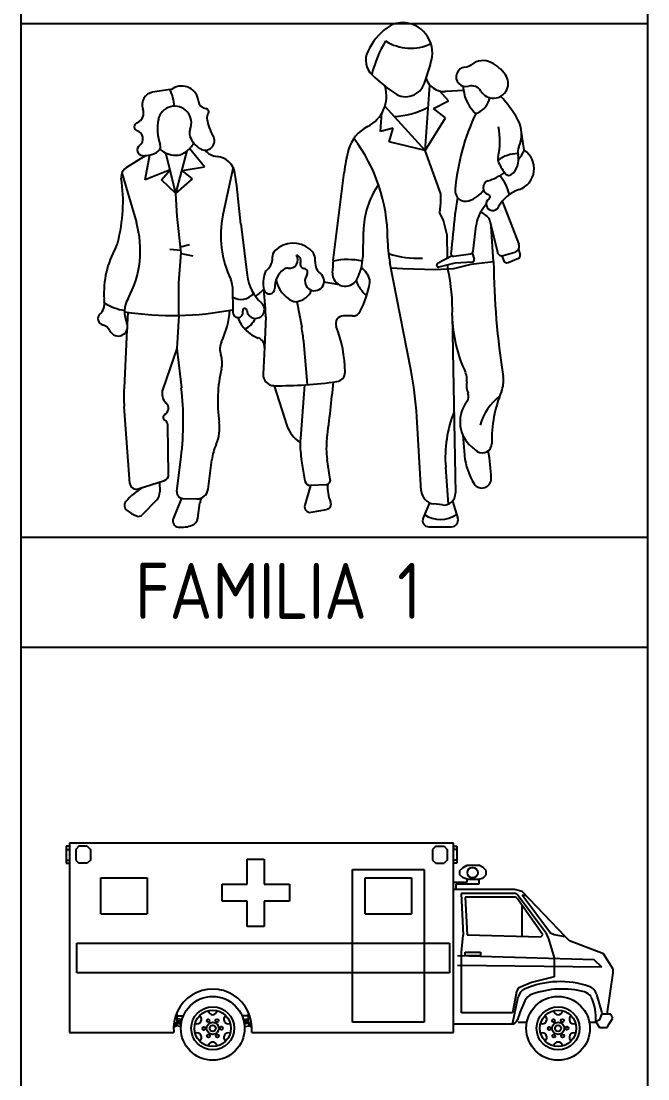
# Model space of a CAD drawing. Header units: millimetres. Extents: x 2198.5 to 2287.8, y 1208.8 to 1298.1.
# Drawn here: x 2198.46 to 2201.82, y 1282.17 to 1287.84 of the extents above; entities that cross this region are included whole.
import ezdxf

# ---------------------------------------------------------------- set-up
doc = ezdxf.new("R2010")
doc.units = ezdxf.units.MM
doc.layers.add('2', color=7, linetype='Continuous')
doc.styles.add('ARCHQUICK', font='ARCHQUIK.SHX')

# ---------------------------------------------------------------- blocks, each defined once
blk = doc.blocks.new('FAMILIA 1')
for p, q in [((20.08, 67.17), (19.26, 64.56)), ((-17.08, 63.62), (-19.58, 63.24)), ((19.38, 54.91), (20.07, 64.25)), ((24.85, 63.49), (22.29, 63.34)), ((20.57, 60.91), (22.7, 62.02)), ((22.7, 62.02), (21.47, 63.41)), ((19.38, 54.91), (13.62, 61.24)), ((22.3, 59.59), (20.57, 60.91)), ((13.01, 57.64), (13.2, 60.3)), ((19.38, 54.91), (22.3, 59.59)), ((14.83, 58.11), (13.01, 57.64)), ((14.24, 56.16), (14.83, 58.11)), ((33.56, 54.96), (33.12, 57.87)), ((19.38, 54.91), (14.24, 56.16)), ((-16.24, 48.8), (-17.71, 54.57)), ((-16.24, 48.8), (-14.64, 54.86)), ((-12.18, 52.57), (-14.29, 55.21)), ((21.64, 48.72), (19.38, 54.91)), ((-20.54, 54.19), (-23.33, 52.5)), ((-20.64, 50.71), (-19.96, 54.28)), ((-23.97, 51.74), (-21.9, 44.64)), ((-17.09, 52.14), (-20.64, 50.71)), ((-18.3, 50.73), (-17.09, 52.14)), ((-15.38, 52.05), (-12.18, 52.57)), ((-13.88, 50.89), (-15.38, 52.05)), ((-8.09, 52.55), (-9.53, 45.71)), ((6.25, 39.22), (7.79, 51.76)), ((-16.24, 48.8), (-18.3, 50.73)), ((-16.24, 48.8), (-13.88, 50.89)), ((-16.05, 45.47), (-16.24, 48.8)), ((21.64, 47.48), (21.64, 48.72)), ((21.5, 46.01), (21.64, 47.48)), ((23.99, 48.23), (23.67, 46.02)), ((28.11, 47.26), (27.61, 46.58)), ((30.41, 47.68), (32.77, 41.54)), ((-15.49, 40.32), (-16.05, 45.47)), ((22.01, 44.91), (21.5, 46.01)), ((27.34, 46.17), (28.26, 45.48)), ((-6.93, 44.06), (-6.07, 37.1)), ((22.51, 42.84), (22.01, 44.91)), ((26.24, 40.55), (26.68, 44.22)), ((28.65, 44.89), (29.7, 40.4)), ((29.16, 39), (28.83, 44.08)), ((10.54, 43.35), (10.46, 39.66)), ((22.58, 39.52), (22.51, 42.84)), ((-17.12, 40.84), (-15.53, 40.67)), ((-15.58, 41.18), (-14.3, 41.5)), ((32.74, 40.84), (32.97, 39.99)), ((-15.83, 36.04), (-15.49, 40.32)), ((-15.5, 40.19), (-13.82, 39.85)), ((23.23, 39.85), (21.16, 38.79)), ((23.46, 39.81), (25.86, 40.16)), ((26.11, 40.28), (26.39, 39.39)), ((30.34, 39.87), (30.65, 39.15)), ((30.55, 39.9), (32.22, 40.4)), ((31.25, 38.9), (32.74, 39.53)), ((17.33, 23.65), (14.34, 38.92)), ((16.21, 38.03), (14.5, 38.09)), ((20.83, 37.85), (16.21, 38.03)), ((23.41, 38.03), (20.83, 37.85)), ((23.63, 38.83), (21.36, 38.27)), ((22.62, 37.97), (22.6, 38.58)), ((25.89, 38.64), (23.41, 38.03)), ((26.11, 38.98), (23.69, 38.84)), ((29.16, 39), (25.89, 38.64)), ((-15.83, 31.37), (-15.83, 36.04)), ((-8.17, 35.5), (-8.11, 31.78)), ((-3.45, 32.34), (-3.69, 35.12)), ((1.03, 33.33), (1.73, 29.68)), ((-23.12, 31.82), (-23.21, 30.06)), ((-15.83, 31.37), (-16.13, 26.64)), ((-3.42, 31.19), (-3.58, 26.79)), ((9, 31.28), (7.69, 31.29)), ((23.25, 31.36), (23.72, 5.97)), ((-23.25, 29.31), (-23.67, 21)), ((2.57, 21.47), (2.02, 27.63)), ((-16.13, 26.64), (-18.14, 20.84)), ((-16.13, 26.64), (-15.47, 21.02)), ((-3.58, 26.76), (-3.78, 22.96)), ((-2.19, 21.32), (-0.38, 15.63)), ((2.15, 21.44), (1.56, 13.79)), ((-22.83, 7.37), (-23.64, 18.36)), ((18.82, 6.32), (18.19, 16.89)), ((-17.29, 8.61), (-17.4, 15.66)), ((24.78, 14.24), (25, 11.41)), ((-16.12, 6.22), (-15.51, 11.19)), ((-11.65, 6.55), (-11.12, 10.72)), ((2.21, 7.7), (1.69, 10.82)), ((5.82, 7.94), (5.38, 10.8)), ((22.73, 4.42), (22.32, 9.69)), ((-21.63, 6.57), (-17.88, 7.78)), ((-18.62, 7.54), (-18.56, 6.16)), ((3, 7.06), (2.18, 4.24)), ((5.21, 7.18), (3, 7.06)), ((-18.99, 5.02), (-21.06, 2.87)), ((-15.47, 5.25), (-16.63, 2.31)), ((-15.25, 5.21), (-13.26, 5.16)), ((-13.12, 2.41), (-12.81, 4.6)), ((20, 4.61), (19.08, 2.43)), ((23.28, 4.81), (24.05, 2.35)), ((3.1, 3.24), (5.3, 3.65)), ((21.85, 4.28), (20.59, 4.44)), ((19.93, 1.16), (23.17, 1.16))]:
    blk.add_line(p, q)
for centre, radius, start, end in [((16.16, 69.44), 3.75, 83.9544, 126.5371), ((16.1, 68.87), 4.32, 339.264, 83.9544), ((19.18, 65.36), 8.82, 126.5371, 155.1373), ((29.71, 61.19), 18.54, 149.5484, 165.6181), ((17.31, 76.19), 6.66, 237.4286, 295.8101), ((13.82, 67.84), 2.92, 155.1373, 226.2364), ((23, 66.26), 3.07, 159.264, 162.664), ((25.2, 65.44), 1.39, 95.9683, 286.085), ((24.86, 68.74), 1.93, 275.9683, 307.5822), ((27.64, 65.13), 2.63, 64.0607, 127.5822), ((26.35, 62.48), 5.57, 35.9154, 64.0607), ((8.24, 62.01), 5.16, 45.8635, 46.2364), ((28.98, 83.4), 24.64, 225.8635, 235.4985), ((22.13, 66.1), 2.76, 197.2958, 273.4443), ((29.15, 64.51), 2.11, 211.1228, 35.9154), ((-21.76, 61.14), 5.26, 1.1815, 28.1285), ((-17.23, 64.6), 0.982, 278.801, 302.2204), ((-15.42, 61.72), 2.41, 5.4529, 122.2204), ((8.96, 62.72), 4.89, 296.53, 16.7161), ((16.61, 65.39), 2.78, 235.4985, 342.664), ((30.63, 64.44), 5.85, 183.13, 223.4096), ((26.02, 62.62), 1.55, 31.1228, 106.085), ((-19.31, 61.49), 1.77, 98.801, 200.3344), ((25.7, 63.04), 2.99, 294.2221, 348.9235), ((18.14, 51.19), 16.62, 29.2779, 43.6646), ((-22.45, 60.33), 1.58, 292.8544, 20.3344), ((-16.43, 58.86), 2.39, 337.6107, 167.9253), ((-11.86, 62.06), 1.16, 185.4529, 264.0382), ((-12.03, 60.44), 0.471, 324.8041, 84.0383), ((14.3, 71.99), 12.22, 272.9694, 296.9199), ((-12.5, 58.02), 6.4, 167.9253, 200.5895), ((-10.82, 59.59), 1.01, 144.8041, 189.4412), ((-5.25, 60.51), 6.66, 189.4412, 211.3997), ((55.14, 46.63), 31.58, 154.4118, 175.1745), ((26.73, 60.75), 0.485, 223.4096, 294.2221), ((28.93, 57.24), 4.24, 335.3099, 29.2779), ((-21.61, 58.32), 0.6, 112.8544, 252.9523), ((-22.13, 56.62), 1.18, 305.2629, 72.9523), ((-12.93, 57.42), 1.4, 157.6107, 200.478), ((13.47, 53.68), 5.21, 116.53, 164.778), ((19.66, 56.27), 10.41, 347.3291, 11.1968), ((-19.06, 59.76), 6.59, 311.5006, 324.663), ((-10.96, 58.16), 3.51, 200.478, 238.1142), ((-12.09, 56.34), 1.36, 238.1142, 31.3997), ((-9.74, 42.31), 23.75, 0.0819, 37.1684), ((-20.98, 55), 0.806, 125.2629, 265.3578), ((-20.77, 57.63), 3.45, 265.3578, 305.035), ((-19.26, 55.48), 0.82, 305.035, 20.5895), ((-16.19, 57.86), 3.62, 229.6478, 268.0166), ((-16.24, 56.58), 2.34, 268.0166, 311.5006), ((-10.2, 56.45), 2.39, 218.0535, 265.7672), ((31.08, 48.89), 23.46, 164.778, 172.9874), ((32.74, 49.53), 4.96, 91.308, 126.3337), ((34.47, 54.69), 1.86, 155.3099, 193.4195), ((25.51, 59.26), 9.14, 322.3166, 331.8661), ((31.82, 52.33), 3.15, 288.2289, 56.463), ((-10.58, 51.28), 2.79, 8.2025, 85.7672), ((31.06, 53.71), 1.28, 167.3291, 202.6254), ((35.37, 55.5), 5.94, 202.6254, 221.6554), ((30.02, 53.63), 2.72, 308.032, 13.4195), ((-22.53, 51.18), 1.54, 121.236, 188.6033), ((-143.83, 32.08), 137.42, 5.1362, 8.2025), ((25.51, 59.26), 9.14, 288.136, 304.9423), ((31.35, 51.93), 0.563, 221.6554, 308.032), ((-46.25, 47.59), 22.44, 345.0046, 8.6033), ((22.93, 43.05), 12.39, 145.5896, 178.6314), ((28.67, 49.62), 1.01, 108.136, 255.4745), ((25.28, 47.21), 6.3, 13.0582, 40.865), ((25.17, 49.16), 1.5, 175.1745, 288.3607), ((24.3, 51.79), 4.27, 288.3607, 323.5026), ((28.33, 48.31), 0.343, 303.7048, 75.4745), ((34.43, 44.41), 5.19, 108.2289, 152.2033), ((29.03, 47.26), 0.922, 123.7048, 332.2033), ((4.55, 42.75), 14.39, 168.1246, 205.7616), ((522.81, -8.34), 502.1, 173.8135, 174.453), ((30.6, 45.01), 7.01, 171.6906, 173.8135), ((31.62, 43.63), 4.98, 143.7051, 173.2593), ((27.63, 44.65), 1.05, 13.1863, 53.0042), ((-35.68, 40.64), 14.34, 331.2997, 16.2021), ((2.81, 45.26), 9.81, 185.1362, 187.0083), ((31.95, 42.37), 17.94, 180.0819, 191.0857), ((-12.79, 34.46), 13.76, 151.2766, 183.0758), ((-27.69, 42.62), 3.24, 331.2766, 345.0046), ((0.54, 37.89), 3.78, 51.0866, 133.7218), ((1.63, 39.23), 2.05, 355.0338, 51.0866), ((31.97, 41.23), 0.865, 286.734, 21.0896), ((-4.55, 39.49), 2.09, 309.8587, 3.4198), ((-1.19, 39.69), 1.28, 133.7218, 183.4198), ((-0.03, 39.3), 1.22, 260.9372, 32.775), ((0.79, 39.18), 0.813, 341.7284, 75.2715), ((8.28, 29.44), 9.9, 77.5346, 101.9242), ((3.54, 39.83), 6.92, 331.0528, 358.6314), ((18.29, 52.15), 12.63, 250.8142, 273.3338), ((23.41, 40.16), 0.354, 174.453, 278.3048), ((25.79, 40.6), 0.452, 278.3048, 353.2593), ((26.1, 39.29), 0.314, 273.2612, 17.8661), ((30.36, 40.55), 0.677, 193.1863, 286.734), ((32.59, 39.89), 0.389, 292.6817, 14.9354), ((-2.49, 37.03), 1.12, 129.8587, 161.4727), ((1.06, 35.43), 3.16, 127.7024, 182.8905), ((-0.36, 37.26), 0.845, 80.9372, 127.7024), ((2.19, 38.71), 0.667, 161.7284, 259.6631), ((1.96, 37.45), 0.62, 323.3551, 79.6631), ((5.64, 38.88), 1.98, 175.0338, 231.544), ((27.95, 36.55), 21.86, 172.9874, 177.6153), ((8.56, 35.71), 2.99, 14.0023, 55.4755), ((21.29, 38.54), 0.28, 117.1942, 283.9871), ((-1.72, 32.31), 24.99, 357.8001, 13.0912), ((23.71, 38.53), 0.313, 93.2612, 103.9871), ((144.49, 40.42), 115.34, 180.7033, 188.8817), ((31.07, 39.33), 0.463, 203.1272, 292.6817), ((-10.55, 35.46), 2.38, 0.941, 25.7616), ((0.3, 37.89), 6.42, 187.0083, 227.7329), ((0.6, 36), 4.38, 161.4727, 192.3794), ((2.13, 37.17), 4.11, 189.5696, 245.8303), ((3.56, 36.26), 1.37, 143.3552, 51.544), ((7.97, 37.38), 1.86, 177.6153, 331.0528), ((14.16, 37.95), 4.91, 198.9939, 229.918), ((10.6, 36.22), 0.886, 348.9085, 14.0023), ((-6.98, 37.91), 4.31, 298.7348, 319.6298), ((-2.9, 35.23), 0.8, 192.3794, 2.8905), ((0.61, 36.07), 2.77, 280.01, 336.3197), ((-0.69, -3.88), 40.36, 78.8046, 82.0068), ((-4.88, 39.25), 16.67, 334.0381, 348.9085), ((-28.48, 33.03), 2.01, 312.6348, 9.3645), ((-23.22, 33.9), 3.32, 183.0758, 189.3645), ((-19.58, 31.82), 4.01, 151.2997, 202.8363), ((-6.92, 35.79), 2.14, 235.1811, 324.3711), ((0.9, 34.42), 1.1, 245.8303, 280.01), ((-22.23, 40.11), 8.16, 238.7071, 260.4336), ((-16.69, 76.8), 45.44, 261.2736, 280.8825), ((-22.38, 33.37), 13.91, 335.4217, 354.744), ((-7.39, 31.79), 0.723, 180.941, 16.0467), ((-6.41, 32.07), 0.291, 4.7603, 196.0467), ((-4.86, 32.2), 1.26, 184.7603, 47.733), ((-12.64, 31.53), 9.22, 357.9123, 5.0565), ((9.01, 32.49), 1.21, 269.3221, 334.0381), ((-26.51, 30.89), 0.897, 132.6347, 255.4266), ((-24.5, 29.75), 1.33, 205.686, 22.8363), ((-2.83, 32.7), 4.86, 199.5835, 250.0786), ((-7.68, 32.12), 3.01, 295.23, 336.8907), ((7.68, 30.19), 1.1, 89.3221, 201.3539), ((43.21, 31.73), 19.97, 181.0735, 205.3311), ((-27.13, 28.49), 1.58, 25.686, 75.4266), ((-18.75, 25.75), 20.85, 5.1699, 10.862), ((-10.62, 23.04), 18.55, 0.6846, 21.3539), ((-7.43, 26.54), 2.53, 155.4217, 198.5386), ((-4.95, 26.84), 1.38, 356.9445, 70.0786), ((-13.25, 24.59), 3.61, 346.7098, 18.5386), ((10.17, 19.05), 20.45, 166.7098, 188.2522), ((-2.23, 22.88), 1.55, 176.9445, 269.3458), ((6.58, 23.24), 1.35, 278.0637, 0.6846), ((-32.63, 13.86), 50.91, 3.4154, 11.0857), ((23.23, 22.27), 2.13, 348.8838, 25.3311), ((-1.57, 80.77), 59.45, 269.3458, 278.0637), ((-240.16, 45.84), 247.59, 352.56, 354.4368), ((28.01, 21.33), 2.73, 168.8838, 203.6111), ((26.59, 21.99), 3.99, 337.7905, 8.8817), ((-2.41, 19.93), 21.29, 177.1019, 184.2125), ((-16.35, 20.22), 1.89, 160.863, 226.938), ((-56.5, 16.24), 41.3, 352.9682, 6.6441), ((24.47, 19.79), 1.13, 321.8494, 23.6111), ((34.68, 13.72), 7.67, 127.3703, 165.2005), ((47.53, 13.44), 18.63, 157.7905, 181.0898), ((-18.34, 18.09), 1.02, 297.9733, 46.938), ((29.06, 16.18), 4.7, 141.8494, 224.06), ((-17.66, 16.81), 0.427, 117.9733, 240.976), ((39.87, 11.08), 17.61, 158.3244, 184.5391), ((-18.31, 15.65), 0.903, 0.9598, 60.976), ((-15.83, 15.28), 5.82, 336.2114, 8.2522), ((3.71, 16.93), 4.29, 197.651, 239.4338), ((13.81, 12.84), 12.29, 175.5388, 189.4366), ((15.82, 12.41), 10.57, 172.56, 188.788), ((-3.22, 9.72), 7.96, 156.2114, 172.7962), ((25.02, 12.28), 0.911, 43.4347, 44.059), ((30.34, 17.32), 6.41, 223.4347, 236.9218), ((27.57, 13.06), 1.34, 236.9218, 1.0898), ((30.3, 11.83), 5.31, 184.5127, 185.4023), ((33.97, 12.18), 9, 185.4023, 212.7496), ((2.87, 7.28), 25.96, 1.7364, 10.5145), ((-18.15, 8.6), 0.859, 288.0036, 0.9598), ((2.96, 7.83), 0.768, 189.4366, 273.176), ((5.17, 7.84), 0.659, 273.176, 8.7879), ((27.5, 8.02), 1.32, 212.7496, 1.7364), ((-16.46, -1.24), 9.2, 119.5057, 139.006), ((-21.91, 7.44), 0.917, 184.2125, 288.0036), ((-20.09, 6.09), 1.53, 316.0363, 2.6112), ((-15.22, 6.11), 0.903, 172.9682, 268.5724), ((-13.22, 6.74), 1.58, 268.5724, 352.7962), ((10.55, 6.75), 5.12, 174.463, 203.506), ((20.84, 6.44), 2.02, 183.4154, 262.9452), ((-22.73, 4.21), 0.892, 139.006, 235.8464), ((-10.46, 4.26), 2.37, 154.4196, 171.8203), ((5.16, 4.41), 0.766, 280.703, 23.506), ((22.05, 5.94), 1.67, 262.9452, 1.0735), ((-17.94, 11.28), 9.43, 235.8464, 245.2278), ((2.95, 4.02), 0.797, 163.8435, 280.703), ((-21.58, 3.38), 0.728, 245.2278, 316.0363), ((-15.82, 1.99), 0.87, 158.6026, 263.677), ((-14.4, 2.59), 1.29, 291.5485, 351.8203), ((19.93, 2.08), 0.914, 157.2386, 270), ((21.56, 6.24), 4.03, 235.656, 304.8622), ((23.17, 2.08), 0.914, 270, 17.1822), ((-15.45, 5.26), 4.16, 263.677, 291.5485)]:
    blk.add_arc(centre, radius, start, end)
blk = doc.blocks.new('AMBULANCIA')
at = {"color": 0, "linetype": 'ByBlock'}
for p, q in [((743.533, 3408.452), (743.533, 3406.171)), ((748.168, 3408.452), (743.533, 3408.452)), ((748.168, 3406.171), (748.168, 3408.452)), ((743.533, 3408.414), (743.494, 3408.414)), ((743.494, 3408.414), (743.494, 3408.211)), ((743.494, 3408.376), (743.533, 3408.376)), ((743.647, 3408.414), (743.609, 3408.376)), ((743.609, 3408.376), (743.609, 3408.249)), ((743.748, 3408.414), (743.647, 3408.414)), ((743.748, 3408.414), (743.787, 3408.376)), ((743.787, 3408.376), (743.787, 3408.249)), ((747.952, 3408.414), (747.914, 3408.376)), ((747.914, 3408.376), (747.914, 3408.249)), ((747.952, 3408.414), (748.054, 3408.414)), ((748.054, 3408.414), (748.092, 3408.376)), ((748.092, 3408.376), (748.092, 3408.249)), ((748.168, 3408.414), (748.206, 3408.414)), ((748.206, 3408.376), (748.168, 3408.376)), ((748.206, 3408.414), (748.206, 3408.211)), ((743.494, 3408.249), (743.533, 3408.249)), ((743.494, 3408.211), (743.533, 3408.211)), ((743.609, 3408.249), (743.647, 3408.211)), ((743.748, 3408.211), (743.647, 3408.211)), ((743.787, 3408.249), (743.748, 3408.211)), ((747.914, 3408.249), (747.952, 3408.211)), ((747.952, 3408.211), (748.054, 3408.211)), ((748.092, 3408.249), (748.054, 3408.211)), ((748.206, 3408.249), (748.168, 3408.249)), ((748.206, 3408.211), (748.168, 3408.211)), ((748.282, 3408.16), (748.333, 3408.185)), ((748.333, 3408.185), (748.473, 3408.185)), ((748.524, 3408.16), (748.473, 3408.185)), ((746.949, 3408.134), (747.812, 3408.134)), ((746.949, 3406.293), (746.949, 3408.134)), ((747.812, 3408.134), (747.812, 3406.293)), ((748.244, 3408.122), (748.282, 3408.16)), ((748.244, 3408.071), (748.244, 3408.122)), ((748.282, 3408.033), (748.244, 3408.071)), ((748.562, 3408.122), (748.524, 3408.16)), ((748.524, 3408.033), (748.562, 3408.071)), ((748.562, 3408.071), (748.562, 3408.122)), ((743.914, 3407.601), (743.914, 3408.033)), ((743.914, 3408.033), (744.472, 3408.033)), ((744.472, 3408.033), (744.472, 3407.601)), ((747.101, 3407.601), (747.101, 3408.033)), ((747.101, 3408.033), (747.66, 3408.033)), ((747.66, 3408.033), (747.66, 3407.601)), ((748.168, 3407.982), (748.333, 3407.982)), ((748.193, 3407.957), (748.193, 3407.893)), ((748.473, 3407.957), (748.193, 3407.957)), ((748.333, 3408.02), (748.282, 3408.033)), ((748.333, 3407.982), (748.333, 3408.02)), ((748.333, 3408.02), (748.473, 3408.02)), ((748.473, 3408.02), (748.524, 3408.033)), ((748.473, 3408.02), (748.473, 3407.957)), ((748.193, 3407.893), (748.168, 3407.893)), ((748.902, 3407.893), (748.193, 3407.893)), ((748.901, 3407.802), (748.308, 3407.802)), ((748.308, 3407.802), (748.331, 3407.345)), ((748.994, 3407.87), (748.902, 3407.893)), ((749.245, 3407.345), (748.939, 3407.782)), ((749.519, 3407.322), (748.994, 3407.87)), ((749.336, 3407.367), (748.994, 3407.825)), ((748.994, 3407.825), (749.039, 3407.825)), ((748.994, 3407.328), (748.994, 3407.704)), ((743.914, 3407.601), (744.472, 3407.601)), ((747.101, 3407.601), (747.66, 3407.601)), ((748.331, 3407.345), (749.222, 3407.322)), ((749.222, 3407.322), (749.245, 3407.345)), ((749.382, 3407.345), (749.336, 3407.367)), ((749.519, 3407.322), (749.382, 3407.345)), ((749.565, 3407.276), (749.519, 3407.322)), ((749.977, 3407.116), (749.565, 3407.276)), ((743.621, 3406.89), (743.621, 3407.245)), ((743.621, 3407.245), (748.117, 3407.245)), ((748.117, 3407.245), (748.117, 3406.89)), ((750.091, 3406.933), (749.977, 3407.116)), ((748.117, 3406.89), (743.621, 3406.89)), ((750.091, 3406.887), (750.091, 3406.933)), ((750.02, 3406.389), (750.091, 3406.887)), ((750.065, 3406.389), (749.951, 3406.389)), ((750.088, 3406.344), (750.065, 3406.389)), ((747.812, 3406.293), (746.949, 3406.293)), ((748.865, 3406.27), (748.171, 3406.27)), ((748.948, 3406.293), (749.051, 3406.293)), ((749.805, 3406.293), (749.883, 3406.293)), ((749.883, 3406.298), (749.928, 3406.229)), ((750.02, 3406.229), (750.043, 3406.275)), ((750.043, 3406.275), (750.088, 3406.344)), ((743.533, 3406.171), (744.792, 3406.171)), ((744.879, 3406.244), (744.817, 3406.25)), ((745.646, 3406.244), (745.707, 3406.25)), ((745.733, 3406.171), (748.168, 3406.171)), ((749.928, 3406.229), (750.02, 3406.229))]:
    blk.add_line(p, q, dxfattribs=at)
at = {"color": 1, "linetype": 'ByBlock'}
for p, q in [((745.679, 3408.261), (745.882, 3408.261)), ((745.679, 3407.957), (745.679, 3408.261)), ((745.882, 3408.261), (745.882, 3407.957)), ((745.374, 3407.753), (745.374, 3407.957)), ((745.374, 3407.957), (745.679, 3407.957)), ((745.882, 3407.957), (746.187, 3407.957)), ((746.187, 3407.957), (746.187, 3407.753)), ((745.679, 3407.753), (745.374, 3407.753)), ((745.679, 3407.449), (745.679, 3407.753)), ((746.187, 3407.753), (745.882, 3407.753)), ((745.882, 3407.753), (745.882, 3407.449)), ((745.882, 3407.449), (745.679, 3407.449))]:
    blk.add_line(p, q, dxfattribs=at)
at = {"color": 40}
for p, q in [((748.902, 3407.847), (748.26, 3407.847)), ((748.26, 3407.847), (748.285, 3407.342)), ((749.282, 3407.371), (748.939, 3407.829)), ((748.262, 3407.139), (748.285, 3407.342)), ((749.282, 3407.371), (749.314, 3407.299)), ((749.314, 3407.299), (749.382, 3407.07)), ((749.862, 3407.047), (748.216, 3407.093)), ((748.262, 3406.407), (748.262, 3407.139)), ((748.308, 3407.139), (748.491, 3407.139)), ((748.308, 3407.093), (748.308, 3407.139)), ((748.491, 3407.093), (748.308, 3407.093)), ((748.491, 3407.139), (748.491, 3407.093)), ((749.382, 3407.07), (749.382, 3406.842)), ((749.954, 3406.956), (749.862, 3407.047)), ((749.954, 3406.956), (748.216, 3406.979)), ((749.108, 3406.773), (748.948, 3406.704)), ((749.382, 3406.842), (749.108, 3406.773)), ((748.925, 3406.659), (748.879, 3406.407)), ((748.948, 3406.704), (748.925, 3406.659)), ((748.879, 3406.27), (748.947, 3406.599)), ((749.893, 3406.627), (749.956, 3406.407)), ((744.833, 3406.389), (744.821, 3406.389)), ((744.833, 3406.279), (744.833, 3406.389)), ((745.692, 3406.279), (745.692, 3406.389)), ((745.692, 3406.389), (745.704, 3406.389)), ((748.879, 3406.407), (748.262, 3406.407)), ((749.951, 3406.389), (749.928, 3406.321)), ((744.833, 3406.371), (744.907, 3406.371)), ((744.833, 3406.316), (744.888, 3406.309)), ((744.833, 3406.298), (744.884, 3406.291)), ((744.833, 3406.279), (744.881, 3406.273)), ((744.891, 3406.327), (744.834, 3406.334)), ((745.692, 3406.371), (745.617, 3406.371)), ((745.634, 3406.327), (745.691, 3406.334)), ((745.692, 3406.316), (745.637, 3406.309)), ((745.692, 3406.298), (745.641, 3406.291)), ((745.692, 3406.279), (745.643, 3406.273)), ((749.928, 3406.321), (749.883, 3406.298))]:
    blk.add_line(p, q, dxfattribs=at)
at = {"color": 0, "linetype": 'ByBlock'}
for centre, radius in [((748.397, 3408.096), 0.0635), ((745.262, 3406.22), 0.384), ((749.428, 3406.22), 0.384), ((745.262, 3406.22), 0.259), ((749.428, 3406.22), 0.259), ((745.262, 3406.22), 0.0732), ((749.428, 3406.22), 0.0732)]:
    blk.add_circle(centre, radius, dxfattribs=at)
at = {"color": 40}
for centre, radius in [((745.262, 3406.22), 0.219), ((749.428, 3406.22), 0.219), ((745.207, 3406.311), 0.0183), ((745.262, 3406.22), 0.0366), ((745.314, 3406.313), 0.0183), ((749.373, 3406.311), 0.0183), ((749.428, 3406.22), 0.0366), ((749.48, 3406.313), 0.0183), ((745.156, 3406.218), 0.0183), ((745.211, 3406.127), 0.0183), ((745.317, 3406.128), 0.0183), ((745.369, 3406.222), 0.0183), ((749.321, 3406.218), 0.0183), ((749.376, 3406.127), 0.0183), ((749.483, 3406.128), 0.0183), ((749.535, 3406.222), 0.0183)]:
    blk.add_circle(centre, radius, dxfattribs=at)
at = {"color": 0, "linetype": 'ByBlock'}
for centre, radius, start, end in [((748.901, 3407.756), 0.0457, 34.992, 90), ((745.262, 3406.22), 0.473, 354.0814, 185.9186), ((749.476, 3405.633), 1.061, 75.1836, 109.8714), ((749.708, 3406.527), 0.137, 31.1061, 73.678), ((750.779, 3405.723), 1.937, 154.7152, 161.9549), ((749.156, 3406.5), 0.137, 107.2036, 158.5235), ((749.296, 3406.342), 0.588, 355.6624, 25.7475), ((744.796, 3406.279), 0.0366, 260.5159, 0), ((745.729, 3406.279), 0.0366, 180, 279.4841), ((748.865, 3406.346), 0.0762, 270, 341.9549)]:
    blk.add_arc(centre, radius, start, end, dxfattribs=at)
at = {"color": 40}
for centre, radius, start, end in [((748.902, 3407.802), 0.0457, 36.8675, 90), ((749.453, 3405.711), 1.072, 70.8417, 113.6433), ((749.08, 3406.568), 0.137, 114.6113, 167.1957), ((749.76, 3406.594), 0.137, 14.0362, 70.8417), ((745.262, 3406.439), 0.0549, 189.5941, 350.4059), ((749.428, 3406.439), 0.0549, 189.5941, 350.4059), ((744.796, 3406.279), 0.0183, 254.9288, 90.5447), ((745.072, 3406.33), 0.0549, 249.5941, 50.4059), ((745.452, 3406.33), 0.0549, 129.5941, 290.4059), ((745.729, 3406.279), 0.0183, 89.4553, 285.0712), ((749.238, 3406.33), 0.0549, 249.5941, 50.4059), ((749.618, 3406.33), 0.0549, 129.5941, 290.4059), ((745.072, 3406.11), 0.0549, 309.5941, 110.4059), ((745.452, 3406.11), 0.0549, 69.5941, 230.4059), ((749.238, 3406.11), 0.0549, 309.5941, 110.4059), ((749.618, 3406.11), 0.0549, 69.5941, 230.4059), ((745.262, 3406), 0.0549, 9.5941, 170.4059), ((749.428, 3406), 0.0549, 9.5941, 170.4059)]:
    blk.add_arc(centre, radius, start, end, dxfattribs=at)

msp = doc.modelspace()

# ---------------------------------------------------------------- linework, layer by layer
at = {"layer": '2', "color": 4}
for p, q in [((2198.4627, 1267.7813), (2198.4627, 1297.8532)), ((2201.8227, 1271.1227), (2201.8227, 1297.8532)), ((2198.4627, 1287.8292), (2201.8227, 1287.8292)), ((2198.4627, 1285.0774), (2201.8227, 1285.0774)), ((2198.4627, 1284.4879), (2201.8227, 1284.4879))]:
    msp.add_line(p, q, dxfattribs=at)

# ---------------------------------------------------------------- block references
for name, p, xscale, yscale, zscale in [('FAMILIA 1', (2199.9019, 1285.0886), 0.03749999999999432, 0.03749999999999432, 0.03749999999999432), ('AMBULANCIA', (1868.2622, -231.4302), 0.4444444444444429, 0.4444444444444429, 0.4444444444444429)]:
    msp.add_blockref(name, p, dxfattribs=dict(xscale=xscale, yscale=yscale, zscale=zscale))

# ---------------------------------------------------------------- texts
at = {"layer": '2', "style": 'ARCHQUICK'}
msp.add_text('FAMILIA 1', height=0.3, dxfattribs=at).set_placement((2199.0748, 1284.6391))

doc.saveas('drawing.dxf')
